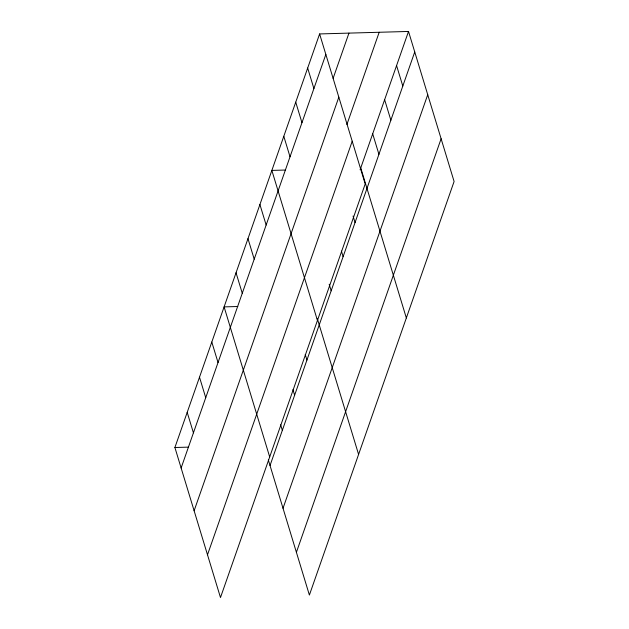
<?xml version="1.0" encoding="UTF-8"?>
<svg xmlns="http://www.w3.org/2000/svg" width="629" height="629" viewBox="0 0 629 629"><rect width="100%" height="100%" fill="white"/><g stroke="black" fill="none" stroke-linecap="round" stroke-linejoin="round"><path stroke-width="0.94" d="M319.611 33.935L365.197 183.975L220.488 597.55L174.901 447.51L319.611 33.935L408.512 31.45L454.099 181.49L309.389 595.065L268.331 459.925M181.128 468L325.838 54.432M333.134 78.303L348.946 33.117M194.117 510.756L338.827 97.18M346.909 124.487L379.177 32.268M207.499 554.802L352.209 141.226M360.11 169.775L408.512 31.45M270.03 465.515L414.739 51.948M283.019 508.271L427.728 94.696M296.401 552.317L441.11 138.742M285.55 170.034L271.854 170.412L317.441 320.46M237.793 306.512L224.105 306.889L269.692 456.937M174.901 447.51L188.59 447.125M396.577 65.573L402.804 86.063M384.633 99.689L390.861 120.186M372.698 133.812L378.925 154.309M360.755 167.927L406.342 317.975M353.066 216.022L355.047 222.548M307.667 68.058L313.895 88.547M341.413 251.073L343.112 256.663M295.732 102.173L301.959 122.671M329.187 284.261L331.168 290.787M283.797 136.296L290.024 156.794M317.252 318.384L358.593 454.452M259.919 204.535L266.146 225.033M305.23 354.465L306.928 360.055M247.975 238.65L254.202 259.148M292.933 389.618L294.631 395.209M236.04 272.774L242.267 293.271M280.636 424.772L282.335 430.362M211.8 342.042L218.027 362.54M199.503 377.203L205.73 397.693M187.198 412.357L193.425 432.846"/></g></svg>
